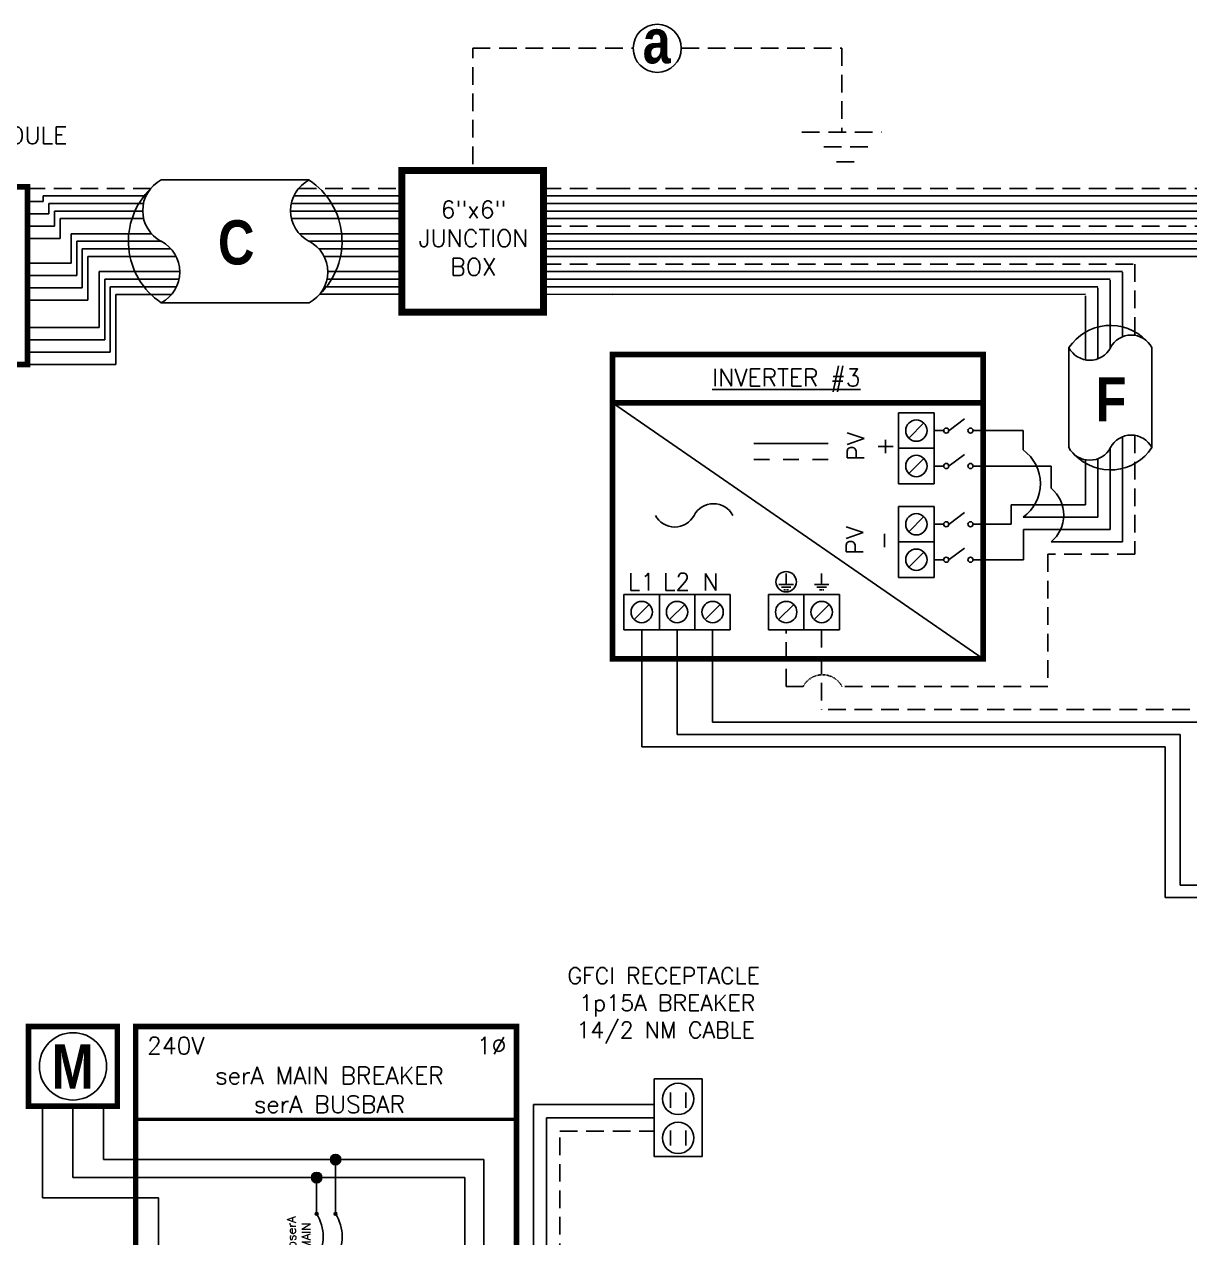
# Model space of a CAD drawing. Header units: feet. Extents: x 9659 to 10416, y 21611 to 22146.
# Drawn here: x 9915.2 to 10162.8, y 21888 to 22145.8 of the extents above; entities that cross this region are included whole.
import ezdxf

# ---------------------------------------------------------------- set-up
doc = ezdxf.new("R2010")
doc.units = ezdxf.units.FT
doc.header["$MEASUREMENT"] = 0
doc.linetypes.add('HIDDEN', pattern=[0.375, 0.25, -0.125])
doc.layers.add('TEXT', color=7, linetype='Continuous')
doc.styles.add('ONE LINE TXT', font='techb___.ttf')
doc.styles.get("Standard").update_dxf_attribs({"font": 'simplex.shx'})

# ---------------------------------------------------------------- blocks, each defined once
blk = doc.blocks.new('8x8box')
at = {"lineweight": 50, "const_width": 1.19}
blk.add_lwpolyline([(37.78, 0), (0, 0), (0, 37.78), (37.78, 37.78)], close=True, dxfattribs=at)
at = {"color": 1, "char_height": 3.6576, "attachment_point": 5}
for s, width, insert in [(' \\PMOUNTED \\PUNDER SOLAR MODULE\\P{\\fVerdana|b1|i0|c0|p34;NEC 690.34}', 73.0127, (18.01, 51.7)), ('8"x8"  JUNCTION BOX ', 0.4767, (19.03, 19.26))]:
    blk.add_mtext_dynamic_manual_height_columns(s, width=width, gutter_width=7.17, heights=[0], dxfattribs=dict(at, insert=insert))
blk = doc.blocks.new('6x6box')
at = {"lineweight": 50, "const_width": 1.53}
blk.add_lwpolyline([(30.1, 0), (0, 0), (0, 30.1), (30.1, 30.1)], close=True, dxfattribs=at)
at = {"color": 1, "insert": (15.24, 15.71), "char_height": 3.6576, "width": 0.4767, "attachment_point": 5}
blk.add_mtext('6"x6"  JUNCTION BOX  ', dxfattribs=at)
blk = doc.blocks.new('lineTapPanel')
at = {"linetype": 'Continuous'}
h = blk.add_hatch(color=254, dxfattribs=at)
h.dxf.hatch_style = 1
edge = h.paths.add_edge_path()
edge.add_arc((-38.44, 98.34), 1.11, 0, 360)
h = blk.add_hatch(color=254, dxfattribs=at)
h.dxf.hatch_style = 1
edge = h.paths.add_edge_path()
edge.add_arc((-42.47, 94.51), 1.11, 0, 360)
h = blk.add_hatch(color=1, dxfattribs=at)
h.dxf.hatch_style = 1
edge = h.paths.add_edge_path()
edge.add_arc((-42.47, 86.8), 0.291, 0, 360)
h = blk.add_hatch(color=1, dxfattribs=at)
h.dxf.hatch_style = 1
edge = h.paths.add_edge_path()
edge.add_arc((-38.44, 86.8), 0.291, 0, 360)
h = blk.add_hatch(color=1, dxfattribs=at)
h.dxf.hatch_style = 1
edge = h.paths.add_edge_path()
edge.add_arc((-42.47, 77.16), 0.291, 0, 360)
h = blk.add_hatch(color=1, dxfattribs=at)
h.dxf.hatch_style = 1
edge = h.paths.add_edge_path()
edge.add_arc((-38.44, 77.16), 0.291, 0, 360)
h = blk.add_hatch(color=1, dxfattribs=at)
h.dxf.hatch_style = 1
edge = h.paths.add_edge_path()
edge.add_arc((-38.44, 71.16), 0.528, 0, 360)
h = blk.add_hatch(color=1, dxfattribs=at)
h.dxf.hatch_style = 1
edge = h.paths.add_edge_path()
edge.add_arc((-42.47, 67.78), 0.528, 0, 360)
h = blk.add_hatch(color=1, dxfattribs=at)
h.dxf.hatch_style = 1
edge = h.paths.add_edge_path()
edge.add_arc((-38.44, 61.76), 0.528, 0, 360)
h = blk.add_hatch(color=1, dxfattribs=at)
h.dxf.hatch_style = 1
edge = h.paths.add_edge_path()
edge.add_arc((-42.47, 58.38), 0.528, 0, 360)
h = blk.add_hatch(color=1, dxfattribs=at)
h.dxf.hatch_style = 1
edge = h.paths.add_edge_path()
edge.add_arc((-38.44, 52.36), 0.528, 0, 360)
h = blk.add_hatch(color=1, dxfattribs=at)
h.dxf.hatch_style = 1
edge = h.paths.add_edge_path()
edge.add_arc((-42.47, 48.98), 0.528, 0, 360)
h = blk.add_hatch(color=1, dxfattribs=at)
h.dxf.hatch_style = 1
edge = h.paths.add_edge_path()
edge.add_arc((-38.44, 42.95), 0.528, 0, 360)
h = blk.add_hatch(color=1, dxfattribs=at)
h.dxf.hatch_style = 1
edge = h.paths.add_edge_path()
edge.add_arc((-42.47, 39.58), 0.528, 0, 360)
h = blk.add_hatch(color=1, dxfattribs=at)
h.dxf.hatch_style = 1
edge = h.paths.add_edge_path()
edge.add_arc((-38.44, 33.55), 0.528, 0, 360)
h = blk.add_hatch(color=1, dxfattribs=at)
h.dxf.hatch_style = 1
edge = h.paths.add_edge_path()
edge.add_arc((-42.47, 30.17), 0.528, 0, 360)
at = {"color": 155, "true_color": 0x647190}
blk.add_line((-80.92, 126.59), (0, 126.59), dxfattribs=at)
at = {"color": 253, "linetype": 'Continuous'}
for p, q in [((-100.73, 90.2), (-100.73, 109.7)), ((-76.04, 90.2), (-100.73, 90.2)), ((-76.04, 90.2), (-76.04, 22.16)), ((-76.04, 22.16), (-27.25, 22.16)), ((-27.25, 22.16), (-27.25, 17.57)), ((-27.25, 17.57), (-29.89, 17.57)), ((0, 3), (-11.01, 3)), ((-11.01, 3), (-11.01, 0.16)), ((-11.01, 0.16), (-29.89, 0.16))]:
    blk.add_line(p, q, dxfattribs=at)
at = {"color": 10, "linetype": 'Continuous'}
for p, q in [((-94.24, 94.51), (-94.24, 109.7)), ((-43.58, 94.51), (-94.24, 94.51)), ((-42.47, 87.09), (-42.47, 93.4)), ((-41.36, 94.51), (-10.98, 94.51)), ((-10.98, 6), (-10.98, 94.51)), ((-42.47, 30.17), (-42.47, 76.87)), ((-35.88, 67.78), (-45.04, 67.78)), ((-35.88, 58.38), (-45.04, 58.38)), ((-35.88, 48.98), (-45.04, 48.98)), ((-35.88, 39.58), (-45.04, 39.58)), ((-35.88, 30.17), (-45.04, 30.17)), ((0, 6), (-10.98, 6))]:
    blk.add_line(p, q, dxfattribs=at)
at = {"color": 7, "linetype": 'Continuous'}
for p, q in [((-87.75, 98.34), (-87.75, 109.7)), ((-39.56, 98.34), (-87.75, 98.34)), ((-6.96, 9), (-6.96, 98.34)), ((-38.44, 87.09), (-38.44, 97.23)), ((-38.44, 61.76), (-38.44, 76.87)), ((-35.88, 71.16), (-45.04, 71.16)), ((-38.44, 71.16), (-35.88, 71.16)), ((-45.04, 61.76), (-35.88, 61.76)), ((-35.88, 61.76), (-45.04, 61.76)), ((-38.44, 52.36), (-38.44, 61.76)), ((-45.04, 52.36), (-35.88, 52.36)), ((-35.88, 52.36), (-45.04, 52.36)), ((-38.44, 42.95), (-38.44, 52.36)), ((-45.04, 42.95), (-35.88, 42.95)), ((-35.88, 42.95), (-45.04, 42.95)), ((-38.44, 33.55), (-38.44, 42.95)), ((-35.88, 33.55), (-45.04, 33.55))]:
    blk.add_line(p, q, dxfattribs=at)
at = {"lineweight": 50}
blk.add_line((-80.92, 106.95), (0, 106.95), dxfattribs=at)
at = {"color": 7}
for p, q in [((-6.96, 98.34), (-37.33, 98.34)), ((0, 9), (-6.96, 9))]:
    blk.add_line(p, q, dxfattribs=at)
at = {"color": 1, "linetype": 'Continuous'}
for p, q in [((-51.03, -2.51), (-51.03, 20.23)), ((-46.49, 20.23), (-51.03, 20.23)), ((-46.49, 20.23), (-46.49, -2.51)), ((-34.43, -2.43), (-34.43, 20.16)), ((-29.89, 20.16), (-34.43, 20.16)), ((-29.89, 20.16), (-29.89, -2.43)), ((-46.49, -2.51), (-51.03, -2.51)), ((-29.89, -2.43), (-34.43, -2.43))]:
    blk.add_line(p, q, dxfattribs=at)
at = {"color": 4, "linetype": 'Continuous'}
for p, q in [((-47.97, 18.28), (-49.55, 16.71)), ((-31.37, 18.35), (-32.94, 16.78)), ((-47.97, 13.93), (-49.55, 12.36)), ((-31.37, 14), (-32.94, 12.43)), ((-47.97, 9.58), (-49.55, 8.01)), ((-31.37, 9.65), (-32.94, 8.08)), ((-47.97, 5.23), (-49.55, 3.66)), ((-31.37, 5.3), (-32.94, 3.73)), ((-47.97, 0.88), (-49.55, -0.69)), ((-31.37, 0.95), (-32.94, -0.62))]:
    blk.add_line(p, q, dxfattribs=at)
at = {"color": 92, "linetype": 'HIDDEN', "ltscale": 15}
for p, q in [((-51.03, 4.44), (-106.89, 4.44)), ((-106.89, 4.44), (-106.89, -4.87)), ((-75.84, -4.96), (-75.84, 0.09)), ((-75.84, 0.09), (-51.03, 0.09)), ((0, 0), (-6.96, 0)), ((-6.96, 0), (-6.96, -4.96)), ((-6.96, -4.96), (-75.84, -4.96)), ((-106.89, -15.1), (-106.89, -24.84))]:
    blk.add_line(p, q, dxfattribs=at)
at = {"color": 92, "linetype": 'Continuous', "ltscale": 15}
blk.add_line((-34.43, 0.09), (-46.49, 0.09), dxfattribs=at)
at = {"lineweight": 50, "const_width": 1.19}
for points in [[(-103.67, 109.7), (-103.67, 126.59), (-84.82, 126.59), (-84.82, 109.7)], [(-80.92, -9.3), (-80.92, 126.59), (0, 126.59), (0, -9.3)]]:
    blk.add_lwpolyline(points, close=True, dxfattribs=at)
at = {"color": 92, "linetype": 'Continuous', "lineweight": 5, "ltscale": 0.05, "flags": 128}
for points in [[(-43.54, 13.81), (-43.54, 10.97)], [(-45.88, 10.97), (-41.2, 10.97)], [(-42.01, 10.1), (-45.07, 10.1)], [(-42.82, 9.23), (-44.25, 9.23)]]:
    blk.add_lwpolyline(points, dxfattribs=at)
at = {"color": 92, "linetype": 'Continuous', "ltscale": 4, "flags": 128}
for points in [[(-115.37, -24.84), (-98.41, -24.84)], [(-101.35, -27.98), (-112.43, -27.98)], [(-104.29, -31.12), (-109.49, -31.12)]]:
    blk.add_lwpolyline(points, dxfattribs=at)
at = {"linetype": 'Continuous'}
blk.add_circle((-94.24, 118.15), 7.15, dxfattribs=at)
at = {"color": 7, "linetype": 'Continuous'}
for centre, radius in [((-38.44, 98.34), 1.11), ((-38.44, 98.34), 1.11), ((-42.47, 94.51), 1.11), ((-106.89, -9.99), 5.11)]:
    blk.add_circle(centre, radius, dxfattribs=at)
at = {"color": 1, "linetype": 'Continuous'}
for centre, radius in [((-42.47, 86.8), 0.291), ((-38.44, 86.8), 0.291), ((-42.47, 77.16), 0.291), ((-38.44, 77.16), 0.291), ((-38.44, 71.16), 0.528), ((-42.47, 67.78), 0.528), ((-38.44, 61.76), 0.528), ((-42.47, 58.38), 0.528), ((-38.44, 52.36), 0.528), ((-42.47, 48.98), 0.528), ((-38.44, 42.95), 0.528), ((-42.47, 39.58), 0.528), ((-38.44, 33.55), 0.528), ((-42.47, 30.17), 0.528)]:
    blk.add_circle(centre, radius, dxfattribs=at)
at = {"color": 4, "linetype": 'Continuous'}
for centre in [(-48.76, 17.49), (-32.16, 17.57), (-48.76, 13.14), (-32.16, 13.21), (-48.76, 8.79), (-32.16, 8.86), (-48.76, 4.44), (-32.16, 4.51), (-48.76, 0.09), (-32.16, 0.16)]:
    blk.add_circle(centre, 1.11, dxfattribs=at)
at = {"color": 1, "linetype": 'Continuous'}
for centre, radius, start, end in [((-50.14, 81.98), 9.06, 327.8708, 32.1292), ((-46.11, 81.98), 9.06, 327.8708, 32.1292), ((-48.03, 68.62), 3.93, 40.3392, 139.6608), ((-32.88, 68.62), 3.93, 40.3392, 139.6608), ((-48.03, 65.24), 3.93, 40.3392, 139.6608), ((-32.88, 65.24), 3.93, 40.3392, 139.6608), ((-48.03, 59.21), 3.93, 40.3392, 139.6608), ((-32.88, 59.21), 3.93, 40.3392, 139.6608), ((-48.03, 55.84), 3.93, 40.3392, 139.6608), ((-32.88, 55.84), 3.93, 40.3392, 139.6608), ((-48.03, 49.81), 3.93, 40.3392, 139.6608), ((-32.88, 49.81), 3.93, 40.3392, 139.6608), ((-48.03, 46.43), 3.93, 40.3392, 139.6608), ((-32.88, 46.43), 3.93, 40.3392, 139.6608), ((-48.03, 40.41), 3.93, 40.3392, 139.6608), ((-32.88, 40.41), 3.93, 40.3392, 139.6608), ((-48.03, 37.03), 3.93, 40.3392, 139.6608), ((-32.88, 37.03), 3.93, 40.3392, 139.6608), ((-48.03, 31.01), 3.93, 40.3392, 139.6608), ((-32.88, 31.01), 3.93, 40.3392, 139.6608), ((-48.03, 27.63), 3.93, 40.3392, 139.6608), ((-32.88, 27.63), 3.93, 40.3392, 139.6608)]:
    blk.add_arc(centre, radius, start, end, dxfattribs=at)
at = {"color": 253, "linetype": 'Continuous', "style": 'ONE LINE TXT'}
blk.add_text('M', height=9.38, dxfattribs=at).set_placement((-98.8, 113.43))
at = {"color": 4, "linetype": 'Continuous'}
blk.add_text('NEUTRAL', height=1.874, rotation=90, dxfattribs=at).set_placement((-35.08, 4.08))
at = {"color": 1, "attachment_point": 5}
for s, width, gutter_width, heights, insert, char_height in [('EXISTING\\P120/240V UTILITY METER', 0.0523, 7.17, [0], (-118.95, 118.48), 3.5433), ('240V', 0.1481, 0.75, [0], (-72.39, 122.54), 3.658), ('1∅', 0.1481, 0.75, [0], (-5.31, 122.54), 3.658), ('serA MAIN BREAKER\\PserA BUSBAR', 72.4998, 0.75, [0], (-39.75, 113.14), 3.6576), ('EXISTING MAIN BREAKER LOAD CENTER INSULATED LINE TAPS INSTALLED ON MAIN FEEDERS\\P{\\fVerdana|b1|i0|c0|p34;NEC 690.64}', 98.9176, 7.17, [106.42], (-39.63, -25.66), 3.6576)]:
    blk.add_mtext_dynamic_manual_height_columns(s, width=width, gutter_width=gutter_width, heights=heights, dxfattribs=dict(at, insert=insert, char_height=char_height))
at = {"color": 4, "linetype": 'Continuous', "insert": (-46.25, 82.15), "char_height": 1.874, "attachment_point": 5, "rotation": 90}
blk.add_mtext_dynamic_manual_height_columns('2pserA\\PMAIN', width=0.1481, gutter_width=0.75, heights=[0], dxfattribs=at)
at = {"color": 1, "linetype": 'Continuous', "insert": (-110.08, -3.93), "char_height": 9.3833, "attachment_point": 1, "style": 'ONE LINE TXT'}
blk.add_mtext_dynamic_manual_height_columns('{\\W1;\\C256;a}', width=0.1385, gutter_width=2.13, heights=[0], dxfattribs=at)
blk = doc.blocks.new('*U22')
at = {"color": 7}
blk.add_blockref('lineTapPanel', (0, 0), dxfattribs=at)
blk = doc.blocks.new('gfci1')
at = {"color": 7, "linetype": 'Continuous'}
for p, q in [((62.57, 41.42), (62.57, 38.21)), ((65.87, 41.42), (65.87, 38.21)), ((33.46, 0), (33.46, 38.87)), ((33.46, 38.87), (59.14, 38.87)), ((62.57, 30.17), (62.57, 33.39)), ((65.87, 30.17), (65.87, 33.39)), ((0, 0), (16.69, 0)), ((24.94, 0), (33.46, 0))]:
    blk.add_line(p, q, dxfattribs=at)
at = {"color": 253, "linetype": 'Continuous'}
for p, q in [((36.28, -2.82), (36.28, 36.06)), ((36.28, 36.06), (59.14, 36.06)), ((12.22, -2.82), (16.69, -2.82)), ((12.22, -2.82), (12.22, -35.5)), ((24.94, -2.82), (36.28, -2.82)), ((12.22, -47.07), (12.22, -57.95)), ((12.22, -57.95), (0, -57.95))]:
    blk.add_line(p, q, dxfattribs=at)
at = {"color": 7}
blk.add_line((16.69, -45.52), (16.69, -45.52), dxfattribs=at)
at = {"color": 7, "linetype": 'Continuous'}
blk.add_lwpolyline([(59.14, 44.31), (69.3, 44.31), (69.3, 27.81), (59.14, 27.81)], close=True, dxfattribs=at)
for centre in [(64.22, 40.06), (64.22, 31.78)]:
    blk.add_circle(centre, 3.33, dxfattribs=at)
blk.add_arc((20.81, -4.99), 6.47, 50.3905, 129.6095, dxfattribs=at)
at = {"color": 253, "linetype": 'Continuous'}
for centre, radius, start, end in [((20.81, -7.8), 6.47, 50.3905, 129.6095), ((22.72, -41.29), 11.99, 151.1704, 208.8296)]:
    blk.add_arc(centre, radius, start, end, dxfattribs=at)
at = {"layer": 'TEXT', "color": 92, "linetype": 'HIDDEN', "ltscale": 15}
for p, q in [((39.09, -5.63), (39.09, 33.24)), ((39.09, 33.24), (59.14, 33.24)), ((16.69, -5.63), (16.69, -34.69)), ((24.94, -5.63), (39.09, -5.63)), ((16.69, -42.94), (16.69, -45.52)), ((16.69, -45.52), (-34.69, -45.52)), ((-34.69, -45.52), (-34.69, -53.67)), ((-34.69, -53.67), (-21.14, -53.67))]:
    blk.add_line(p, q, dxfattribs=at)
at = {"layer": 'TEXT', "color": 92, "linetype": 'Continuous', "ltscale": 15}
for centre, start, end in [((20.81, -10.62), 50.3905, 129.6095), ((21.67, -38.81), 140.3905, 219.6095)]:
    blk.add_arc(centre, 6.47, start, end, dxfattribs=at)
at = {"layer": 'TEXT', "color": 1, "insert": (27.72, 67.97), "char_height": 3.4544, "attachment_point": 1}
blk.add_mtext_dynamic_manual_height_columns('\\A1;\\pi12.999;GFCI RECEPTACLE\\P\\pi15.467;1p15A BREAKER\\P\\pi14.891;14/2 NM CABLE', width=71.8931, gutter_width=92.23, heights=[24.13], dxfattribs=at)

msp = doc.modelspace()

# ---------------------------------------------------------------- linework, layer by layer
at = {"color": 92, "linetype": 'HIDDEN', "ltscale": 15}
for p, q in [((10010.48, 22116.1), (10010.48, 22140.7)), ((10010.48, 22140.7), (10044.59, 22140.7)), ((10054.82, 22140.7), (10088.93, 22140.7)), ((10088.93, 22140.7), (10088.93, 22122.91)), ((9915.88, 22110.95), (9942.11, 22110.95)), ((9973.52, 22110.95), (9995.43, 22110.95)), ((10025.53, 22110.95), (10040.17, 22110.95)), ((10040.17, 22110.95), (10410.04, 22110.95)), ((10025.53, 22102.91), (10040.17, 22102.91)), ((10040.17, 22102.91), (10280.61, 22102.91)), ((10025.53, 22094.87), (10040.17, 22094.87)), ((10040.17, 22094.87), (10151.18, 22094.87)), ((10151.18, 22094.87), (10151.18, 22079.72)), ((10151.18, 22058.47), (10151.18, 22033.22)), ((10151.18, 22033.22), (10132.67, 22033.22)), ((10132.67, 22033.22), (10132.67, 22005.14)), ((10077.09, 22005.14), (10077.09, 22017.18)), ((10084.63, 22017.18), (10084.63, 22000.21)), ((10077.09, 22005.14), (10080.7, 22005.14)), ((10132.67, 22005.14), (10088.93, 22005.14)), ((10168.51, 22000.21), (10084.63, 22000.21))]:
    msp.add_line(p, q, dxfattribs=at)
at = {"color": 7, "linetype": 'Continuous'}
for p, q in [((9975.73, 22112.73), (9944.32, 22112.73)), ((9919.24, 22108.14), (9915.88, 22108.14)), ((9919.24, 22109.34), (9941.08, 22109.34)), ((9919.24, 22108.14), (9919.24, 22109.34)), ((9972.49, 22109.34), (9995.43, 22109.34)), ((10025.53, 22109.34), (10040.17, 22109.34)), ((10040.17, 22109.34), (10407.42, 22109.34)), ((9921.62, 22106.13), (9940.38, 22106.13)), ((9921.62, 22102.9), (9921.62, 22106.13)), ((9971.79, 22106.13), (9995.43, 22106.13)), ((10025.53, 22106.13), (10040.17, 22106.13)), ((10040.17, 22106.13), (10402.18, 22106.13)), ((9921.62, 22102.9), (9915.88, 22102.9)), ((9925.17, 22101.31), (9942.25, 22101.31)), ((9925.17, 22095.04), (9925.17, 22101.31)), ((9973.66, 22101.31), (9995.43, 22101.31)), ((10025.53, 22101.31), (10040.17, 22101.31)), ((10040.17, 22101.31), (10277.99, 22101.31)), ((9927.54, 22098.09), (9946.38, 22098.09)), ((9927.54, 22089.79), (9927.54, 22098.09)), ((9977.79, 22098.09), (9995.43, 22098.09)), ((10025.53, 22098.09), (10040.17, 22098.09)), ((10040.17, 22098.09), (10272.75, 22098.09)), ((9925.17, 22095.04), (9915.88, 22095.04)), ((9931.1, 22093.26), (9948.26, 22093.26)), ((9931.1, 22081.42), (9931.1, 22093.26)), ((9979.67, 22093.26), (9995.43, 22093.26)), ((10025.53, 22093.26), (10040.17, 22093.26)), ((10040.17, 22093.26), (10148.56, 22093.26)), ((10148.56, 22093.18), (10148.56, 22079.42)), ((9927.54, 22089.79), (9915.88, 22089.79)), ((9933.47, 22090.05), (9947.56, 22090.05)), ((9933.47, 22076.17), (9933.47, 22090.05)), ((9978.98, 22090.05), (9995.43, 22090.05)), ((10025.53, 22090.05), (10040.17, 22090.05)), ((10040.17, 22090.05), (10143.31, 22090.05)), ((10143.31, 22089.79), (10143.31, 22074.76)), ((9944.32, 22086.66), (9975.73, 22086.66)), ((9931.1, 22081.42), (9915.88, 22081.42)), ((9933.47, 22076.17), (9915.88, 22076.17)), ((10137.18, 22077.11), (10137.18, 22055.87)), ((10154.81, 22055.87), (10154.81, 22077.11)), ((10118.94, 22011.01), (10040.17, 22065.38)), ((10127.43, 22059.5), (10116.8, 22059.5)), ((10127.43, 22055.39), (10127.43, 22059.5)), ((10148.56, 22058.18), (10148.56, 22035.85)), ((10085.99, 22056.77), (10070.23, 22056.77)), ((10073.52, 22053.36), (10070.23, 22053.36)), ((10079.76, 22053.36), (10076.46, 22053.36)), ((10085.99, 22053.36), (10082.7, 22053.36)), ((10143.31, 22053.51), (10143.31, 22041.09)), ((10133.39, 22051.97), (10116.8, 22051.97)), ((10133.39, 22047.24), (10133.39, 22051.97)), ((10143.31, 22041.09), (10127.43, 22041.09)), ((10148.56, 22035.85), (10133.39, 22035.85)), ((10046.39, 22017.18), (10046.39, 21992.32)), ((10157.58, 21992.32), (10046.39, 21992.32)), ((10157.58, 21960.33), (10157.58, 21992.32)), ((10157.58, 21960.33), (10350.18, 21960.33))]:
    msp.add_line(p, q, dxfattribs=at)
at = {"color": 253, "linetype": 'Continuous'}
for p, q in [((9920.43, 22107.74), (9940.54, 22107.74)), ((9920.43, 22105.52), (9920.43, 22107.74)), ((9971.95, 22107.74), (9995.43, 22107.74)), ((10025.53, 22107.74), (10040.17, 22107.74)), ((10040.17, 22107.74), (10404.8, 22107.74)), ((9920.43, 22105.52), (9915.88, 22105.52)), ((9922.8, 22104.52), (9940.57, 22104.52)), ((9922.8, 22100.28), (9922.8, 22104.52)), ((9971.99, 22104.52), (9995.43, 22104.52)), ((10025.53, 22104.52), (10040.17, 22104.52)), ((10040.17, 22104.52), (10399.56, 22104.52)), ((9922.8, 22100.28), (9915.88, 22100.28)), ((9926.36, 22099.7), (9944.31, 22099.7)), ((9926.36, 22092.41), (9926.36, 22099.7)), ((9975.72, 22099.7), (9995.43, 22099.7)), ((10025.53, 22099.7), (10040.17, 22099.7)), ((10040.17, 22099.7), (10275.37, 22099.7)), ((9928.73, 22096.48), (9947.48, 22096.48)), ((9928.73, 22087.17), (9928.73, 22096.48)), ((9978.89, 22096.48), (9995.43, 22096.48)), ((10025.53, 22096.48), (10040.17, 22096.48)), ((10040.17, 22096.48), (10270.12, 22096.48)), ((9926.36, 22092.41), (9915.88, 22092.41)), ((9932.29, 22091.65), (9948.1, 22091.65)), ((9932.29, 22078.8), (9932.29, 22091.65)), ((9979.51, 22091.65), (9995.43, 22091.65)), ((10025.53, 22091.65), (10040.17, 22091.65)), ((10040.17, 22091.65), (10145.94, 22091.65)), ((10145.94, 22091.48), (10145.94, 22077.01)), ((9928.73, 22087.17), (9915.88, 22087.17)), ((9934.66, 22088.43), (9946.53, 22088.43)), ((9934.66, 22073.55), (9934.66, 22088.43)), ((9977.94, 22088.44), (9995.43, 22088.44)), ((10025.53, 22088.43), (10040.17, 22088.44)), ((10040.17, 22088.43), (10140.69, 22088.44)), ((10140.69, 22088.1), (10140.69, 22074.53)), ((9932.29, 22078.8), (9915.88, 22078.8)), ((9934.66, 22073.55), (9915.88, 22073.55)), ((10145.94, 22055.77), (10145.94, 22038.47)), ((10140.69, 22053.28), (10140.69, 22043.71)), ((10140.69, 22043.71), (10124.86, 22043.71)), ((10124.86, 22043.71), (10124.86, 22039.6)), ((10124.86, 22039.6), (10116.8, 22039.6)), ((10145.94, 22038.47), (10127.48, 22038.47)), ((10127.48, 22038.47), (10127.48, 22032.07)), ((10127.48, 22032.07), (10116.8, 22032.07)), ((10061.46, 22017.18), (10061.46, 21997.58)), ((10164.86, 21997.58), (10061.46, 21997.58))]:
    msp.add_line(p, q, dxfattribs=at)
at = {"color": 1, "linetype": 'Continuous'}
for p, q in [((10100.99, 22048.2), (10100.99, 22063.27)), ((10100.99, 22063.27), (10108.52, 22063.27)), ((10100.99, 22048.2), (10100.99, 22063.27)), ((10108.52, 22063.27), (10108.52, 22048.2)), ((10108.52, 22063.27), (10108.52, 22055.73)), ((10114.95, 22061.96), (10111.69, 22059.52)), ((10108.52, 22059.5), (10110.56, 22059.5)), ((10108.52, 22055.73), (10100.99, 22055.73)), ((10114.95, 22054.43), (10111.69, 22051.98)), ((10108.52, 22051.97), (10110.56, 22051.97)), ((10108.52, 22048.2), (10100.99, 22048.2)), ((10100.99, 22028.3), (10100.99, 22043.37)), ((10100.99, 22043.37), (10108.52, 22043.37)), ((10108.52, 22043.37), (10108.52, 22035.84)), ((10114.95, 22042.07), (10111.69, 22039.62)), ((10108.52, 22039.6), (10110.56, 22039.6)), ((10108.52, 22035.84), (10100.99, 22035.84)), ((10108.52, 22035.84), (10108.52, 22028.3)), ((10114.95, 22034.53), (10111.69, 22032.09)), ((10108.52, 22032.07), (10110.56, 22032.07)), ((10108.52, 22028.3), (10100.99, 22028.3)), ((10042.62, 22024.71), (10057.69, 22024.71)), ((10042.62, 22017.18), (10042.62, 22024.71)), ((10042.62, 22024.71), (10050.15, 22024.71)), ((10050.15, 22024.71), (10050.15, 22017.18)), ((10057.69, 22024.71), (10057.69, 22017.18)), ((10057.69, 22024.71), (10065.22, 22024.71)), ((10065.22, 22024.71), (10065.22, 22017.18)), ((10073.33, 22024.71), (10088.4, 22024.71)), ((10073.33, 22017.18), (10073.33, 22024.71)), ((10073.33, 22024.71), (10080.86, 22024.71)), ((10080.86, 22024.71), (10080.86, 22017.18)), ((10088.4, 22024.71), (10088.4, 22017.18)), ((10057.69, 22017.18), (10042.62, 22017.18)), ((10057.69, 22017.18), (10065.22, 22017.18)), ((10088.4, 22017.18), (10073.33, 22017.18))]:
    msp.add_line(p, q, dxfattribs=at)
at = {"color": 4, "linetype": 'Continuous'}
for p, q in [((10106.36, 22061.11), (10103.15, 22057.89)), ((10106.36, 22053.57), (10103.15, 22050.36)), ((10106.36, 22041.21), (10103.15, 22038)), ((10106.36, 22033.68), (10103.15, 22030.46)), ((10047.99, 22022.55), (10044.78, 22019.34)), ((10055.53, 22022.55), (10052.32, 22019.34)), ((10063.06, 22022.55), (10059.85, 22019.34)), ((10078.7, 22022.55), (10075.49, 22019.34)), ((10086.24, 22022.55), (10083.02, 22019.34))]:
    msp.add_line(p, q, dxfattribs=at)
at = {"color": 10, "linetype": 'Continuous'}
for p, q in [((10053.92, 22017.18), (10053.92, 21994.95)), ((10160.8, 21994.95), (10053.92, 21994.95)), ((10160.8, 21962.96), (10160.8, 21994.95)), ((10160.8, 21962.96), (10350.05, 21962.96))]:
    msp.add_line(p, q, dxfattribs=at)
at = {"color": 92, "linetype": 'HIDDEN', "ltscale": 15, "flags": 128}
for points in [[(10080.45, 22122.91), (10097.41, 22122.91)], [(10094.47, 22119.77), (10083.39, 22119.77)], [(10091.53, 22116.62), (10086.33, 22116.62)]]:
    msp.add_lwpolyline(points, dxfattribs=at)
at = {"lineweight": 50, "const_width": 1.19}
for points in [[(10040.17, 22011.01), (10040.17, 22075.67), (10118.94, 22075.67), (10118.94, 22011.01)], [(10040.17, 22065.38), (10040.17, 22075.67), (10118.94, 22075.67), (10118.94, 22065.38)]]:
    msp.add_lwpolyline(points, close=True, dxfattribs=at)
at = {"color": 92, "linetype": 'Continuous', "flags": 128}
for points in [[(10077.1, 22029.12), (10077.09, 22026.82)], [(10084.63, 22029.12), (10084.63, 22026.82)], [(10075.56, 22026.82), (10078.63, 22026.82)], [(10078.1, 22026.25), (10076.09, 22026.25)], [(10083.09, 22026.82), (10086.16, 22026.82)], [(10085.63, 22026.25), (10083.62, 22026.25)]]:
    msp.add_lwpolyline(points, dxfattribs=at)
at = {"color": 92, "linetype": 'HIDDEN', "flags": 128}
for points in [[(10077.56, 22025.68), (10076.62, 22025.68)], [(10085.1, 22025.68), (10084.16, 22025.68)]]:
    msp.add_lwpolyline(points, dxfattribs=at)
at = {"color": 7, "linetype": 'Continuous'}
msp.add_circle((10049.7, 22140.7), 5.11, dxfattribs=at)
at = {"color": 4, "linetype": 'Continuous'}
for centre in [(10104.75, 22059.5), (10104.75, 22051.97), (10104.75, 22039.6), (10104.75, 22032.07), (10046.39, 22020.94), (10053.92, 22020.94), (10061.46, 22020.94), (10077.09, 22020.94), (10084.63, 22020.94)]:
    msp.add_circle(centre, 2.27, dxfattribs=at)
at = {"color": 1, "linetype": 'Continuous'}
for centre in [(10111.1, 22059.5), (10116.26, 22059.5), (10111.1, 22051.97), (10116.26, 22051.97), (10111.1, 22039.6), (10116.26, 22039.6), (10111.1, 22032.07), (10116.26, 22032.07)]:
    msp.add_circle(centre, 0.541, dxfattribs=at)
at = {"color": 92, "linetype": 'Continuous'}
msp.add_circle((10077.09, 22027.38), 2.17, dxfattribs=at)
at = {"linetype": 'Continuous'}
for centre, radius, start, end in [((9947.73, 22106.21), 7.36, 117.6639, 242.3361), ((9979.15, 22106.21), 7.36, 117.6639, 242.3361), ((9940.9, 22093.18), 7.36, 297.6639, 62.3361), ((9972.32, 22093.18), 7.36, 297.6639, 62.3361), ((10150.4, 22074.8), 4.98, 27.6639, 152.3361), ((10141.58, 22079.42), 4.98, 207.6639, 332.3361), ((10150.4, 22053.56), 4.98, 27.6639, 152.3361), ((10141.58, 22058.18), 4.98, 207.6639, 332.3361), ((10122.3, 22048.24), 8.8, 305.6505, 54.3495), ((10128.62, 22041.54), 7.43, 309.9338, 50.0662), ((10061.64, 22039.32), 4.65, 27.6639, 152.3361), ((10053.41, 22043.64), 4.65, 207.6639, 332.3361)]:
    msp.add_arc(centre, radius, start, end, dxfattribs=at)
at = {"color": 7, "linetype": 'Continuous'}
for centre, radius, start, end in [((9967.08, 22099.69), 15.64, 313.9732, 56.4265), ((9952.97, 22099.69), 15.64, 133.9732, 236.4265), ((10145.99, 22071.26), 10.58, 43.9732, 146.4265), ((10145.99, 22061.72), 10.58, 223.9732, 326.4265)]:
    msp.add_arc(centre, radius, start, end, dxfattribs=at)
at = {"color": 92, "linetype": 'HIDDEN', "ltscale": 0.3}
msp.add_arc((10084.82, 22002.98), 4.65, 27.6639, 152.3361, dxfattribs=at)

# ---------------------------------------------------------------- block references
at = {"color": 7}
for name, p in [('8x8box', (9878.1, 22073.52)), ('6x6box', (9995.43, 22084.65)), ('gfci1', (9989.91, 21877.45)), ('*U22', (10019.8, 21806.29))]:
    msp.add_blockref(name, p, dxfattribs=at)

# ---------------------------------------------------------------- texts
at = {"color": 1, "linetype": 'Continuous'}
msp.add_text('%%UINVERTER #3', height=3.6576, dxfattribs=at).set_placement((10061.38, 22068.93))
at = {"color": 1, "linetype": 'Continuous', "char_height": 9.3833, "attachment_point": 1, "style": 'ONE LINE TXT'}
for s, insert in [('{\\W1;\\C256;a}', (10046.6, 22146.89)), ('{\\W1;\\C256;C}', (9956.36, 22104.17)), ('{\\W1;\\C256;F}', (10142.84, 22070.81))]:
    msp.add_mtext_dynamic_manual_height_columns(s, width=0.1385, gutter_width=2.13, heights=[0], dxfattribs=dict(at, insert=insert))
at = {"color": 1, "char_height": 3.658, "attachment_point": 5, "rotation": 90}
for s, width, insert in [('PV +', 2.8378, (10094.91, 22056.14)), ('PV -', 2.8013, (10094.69, 22036.17))]:
    msp.add_mtext_dynamic_manual_height_columns(s, width=width, gutter_width=0.75, heights=[0], dxfattribs=dict(at, insert=insert))
at = {"color": 1, "attachment_point": 5}
for s, insert, char_height in [('L1', (10046.33, 22027.35), 3.658), ('L2', (10053.79, 22027.38), 3.658), ('N', (10061.04, 22027.33), 3.66)]:
    msp.add_mtext_dynamic_manual_height_columns(s, width=0.1481, gutter_width=0.75, heights=[0], dxfattribs=dict(at, insert=insert, char_height=char_height))

doc.saveas('drawing.dxf')
